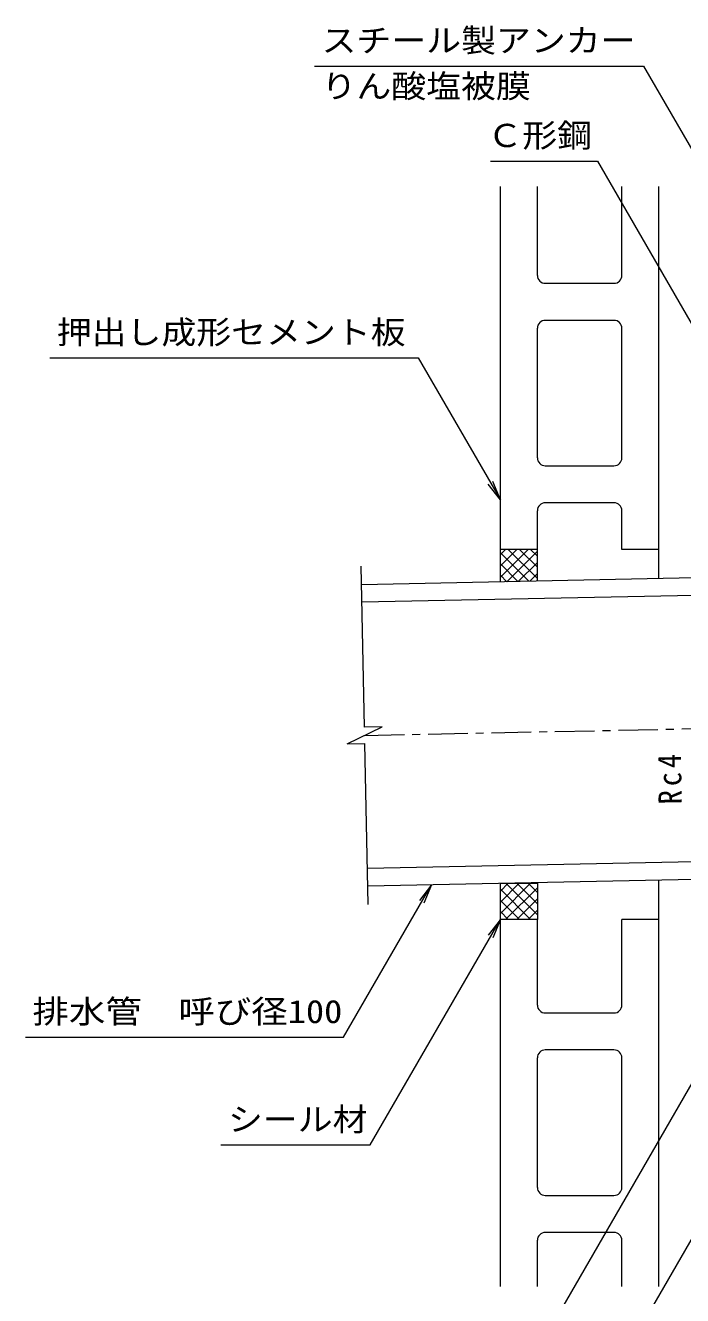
# Model space of a CAD drawing. Units: millimetres at full size, sheet at 1:3; details may follow other scales. Extents: x -440 to 1142, y -825 to 768.
# Drawn here: x -440.3 to -191.6, y -532.8 to -52.3 of the extents above; entities that cross this region are included whole.
import ezdxf
from ezdxf.enums import TextEntityAlignment as Align

# ---------------------------------------------------------------- set-up
doc = ezdxf.new("R2010")
doc.units = ezdxf.units.MM
doc.header["$LTSCALE"] = 3
doc.linetypes.add('CHAIN1', pattern=[8, 5, -1, 1, -1])
for name, color, linetype, lineweight in [('0-0', 4, 'Continuous', 9), ('0-2', 3, 'Continuous', 9), ('0-4', 7, 'Continuous', 9), ('0-5', 7, 'Continuous', 9), ('0-6', 6, 'Continuous', 5), ('0-8', 2, 'Continuous', 9), ('0-B', 1, 'Continuous', 5)]:
    doc.layers.add(name, color=color, linetype=linetype, lineweight=lineweight)
doc.styles.add('ＭＳ ゴシック', font='')
doc.styles.get('ＭＳ ゴシック').set_extended_font_data('MS Gothic')

msp = doc.modelspace()

# ---------------------------------------------------------------- linework, layer by layer
at = {"layer": '0-0', "linetype": 'CHAIN1'}
msp.add_line((-311.928, -320.833), (-92.052, -316.355), dxfattribs=at)
at = {"layer": '0-2'}
for p, q in [((-318.521, -324.075), (-305.27, -317.59)), ((-318.521, -324.075), (-311.886, -323.939)), ((-310.647, -384.82), (-311.886, -323.939))]:
    msp.add_line(p, q, dxfattribs=at)
msp.add_lwpolyline([(-305.27, -317.59), (-312.013, -317.728), (-313.253, -256.847)], dxfattribs=at)
at = {"layer": '0-5'}
for p, q in [((-330.942, -67.648), (-206.4, -67.648)), ((-206.4, -67.648), (-135.607, -190.266)), ((-264.331, -103.607), (-223.867, -103.607)), ((-223.867, -103.607), (-170.607, -195.856)), ((-260.607, -231.777), (-263.477, -224.848)), ((-245.334, -551.581), (-142.9, -374.16)), ((-228.62, -581.315), (-109.316, -374.674)), ((-319.975, -434.974), (-286.695, -377.331)), ((-286.695, -377.331), (-291.26, -383.281)), ((-286.695, -377.331), (-289.565, -384.26)), ((-309.855, -475.768), (-260.607, -390.469)), ((-260.607, -390.469), (-265.173, -396.419)), ((-260.607, -390.469), (-263.477, -397.398)), ((-440.333, -434.974), (-319.975, -434.974)), ((-366.343, -475.768), (-309.855, -475.768))]:
    msp.add_line(p, q, dxfattribs=at)
msp.add_lwpolyline([(-431.137, -178.014), (-291.647, -178.014), (-260.607, -231.777), (-265.173, -225.827)], dxfattribs=at)
at = {"layer": '0-6'}
for p, q in [((-246.607, -250.469), (-260.607, -250.469)), ((-260.607, -260.935), (-250.141, -250.469)), ((-260.607, -256.692), (-254.384, -250.469)), ((-260.607, -252.45), (-258.626, -250.469)), ((-260.607, -251.747), (-249.798, -262.556)), ((-258.156, -262.726), (-246.607, -251.178)), ((-257.643, -250.469), (-246.607, -261.504)), ((-253.4, -250.469), (-246.607, -257.261)), ((-249.158, -250.469), (-246.607, -253.019)), ((-246.607, -262.491), (-246.607, -250.469)), ((-260.607, -255.989), (-253.956, -262.641)), ((-253.825, -262.638), (-246.607, -255.42)), ((-260.607, -260.232), (-258.114, -262.725)), ((-249.494, -262.55), (-246.607, -259.663)), ((-260.607, -388.214), (-249.193, -376.8)), ((-260.607, -383.972), (-253.436, -376.8)), ((-260.607, -379.729), (-257.678, -376.8)), ((-260.607, -379.026), (-249.165, -390.469)), ((-258.619, -390.469), (-246.607, -378.457)), ((-258.591, -376.8), (-246.607, -388.783)), ((-254.348, -376.8), (-246.607, -384.541)), ((-250.106, -376.8), (-246.607, -380.298)), ((-260.607, -383.269), (-253.407, -390.469)), ((-254.377, -390.469), (-246.607, -382.7)), ((-260.607, -387.511), (-257.65, -390.469)), ((-250.134, -390.469), (-246.607, -386.942))]:
    msp.add_line(p, q, dxfattribs=at)
msp.add_lwpolyline([(-260.607, -376.8), (-246.607, -376.8), (-246.607, -390.469)], dxfattribs=at)
at = {"layer": '0-8'}
for p, q in [((-153.017, -260.585), (-313.11, -263.845)), ((-115.44, -266.421), (-312.976, -270.444)), ((-113.387, -367.2), (-310.924, -371.223)), ((-150.696, -374.561), (-310.789, -377.822))]:
    msp.add_line(p, q, dxfattribs=at)
at = {"layer": '0-B'}
for p, q in [((-260.607, -262.776), (-260.607, -113.163)), ((-246.607, -146.844), (-246.607, -113.163)), ((-214.607, -146.844), (-214.607, -113.163)), ((-200.607, -261.554), (-200.607, -113.163)), ((-243.607, -149.844), (-217.607, -149.844)), ((-246.607, -215.844), (-246.607, -166.844)), ((-217.607, -163.844), (-243.607, -163.844)), ((-214.607, -215.844), (-214.607, -166.844)), ((-243.607, -218.844), (-217.607, -218.844)), ((-217.607, -232.844), (-243.607, -232.844)), ((-246.607, -250.469), (-246.607, -235.844)), ((-214.607, -250.469), (-214.607, -235.844)), ((-246.607, -250.469), (-260.607, -250.469)), ((-200.607, -250.469), (-214.607, -250.469)), ((-260.607, -529.295), (-260.607, -376.8)), ((-200.607, -529.295), (-200.607, -375.578)), ((-246.607, -390.469), (-260.607, -390.469)), ((-246.607, -422.844), (-246.607, -390.469)), ((-214.607, -422.844), (-214.607, -390.469)), ((-200.607, -390.469), (-214.607, -390.469)), ((-243.607, -425.844), (-217.607, -425.844)), ((-217.607, -439.844), (-243.607, -439.844)), ((-246.607, -491.844), (-246.607, -442.844)), ((-214.607, -491.844), (-214.607, -442.844)), ((-243.607, -494.844), (-217.607, -494.844)), ((-217.607, -508.844), (-243.607, -508.844)), ((-246.607, -529.295), (-246.607, -511.844)), ((-214.607, -529.295), (-214.607, -511.844))]:
    msp.add_line(p, q, dxfattribs=at)
for centre, start, end in [((-243.607, -146.844), 180, 270), ((-217.607, -146.844), 270, 0), ((-243.607, -166.844), 90, 180), ((-217.607, -166.844), 0, 90), ((-243.607, -215.844), 180, 270), ((-217.607, -215.844), 270, 0), ((-243.607, -235.844), 90, 180), ((-217.607, -235.844), 0, 90), ((-243.607, -422.844), 180, 270), ((-217.607, -422.844), 270, 0), ((-243.607, -442.844), 90, 180), ((-217.607, -442.844), 0, 90), ((-243.607, -491.844), 180, 270), ((-217.607, -491.844), 270, 0), ((-243.607, -511.844), 90, 180), ((-217.607, -511.844), 0, 90)]:
    msp.add_arc(centre, 3, start, end, dxfattribs=at)

# ---------------------------------------------------------------- texts
at = {"layer": '0-4', "color": 2, "insert": (-191.783, -346.853), "char_height": 8.798, "attachment_point": 7, "rotation": 91.167, "style": 'ＭＳ ゴシック'}
msp.add_mtext('\\T1.27;\\W0.9;Rc4', dxfattribs=at)
at = {"layer": '0-5', "color": 2, "style": 'ＭＳ ゴシック'}
for s, width, p in [('スチール製アンカー', 1.1, (-328.274, -65)), ('りん酸塩被膜', 1.1, (-328.274, -82.295)), ('Ｃ形鋼', 1.1, (-265.486, -100.96)), ('押出し成形セメント板', 1.1, (-428.469, -175.367)), ('排水管\u3000呼び径100', 1.15, (-437.665, -432.326)), ('シール材', 1.1, (-363.675, -473.12))]:
    msp.add_text(s, height=8.798, dxfattribs=dict(at, width=width)).set_placement(p, align=Align.BOTTOM_LEFT)

doc.saveas('drawing.dxf')
